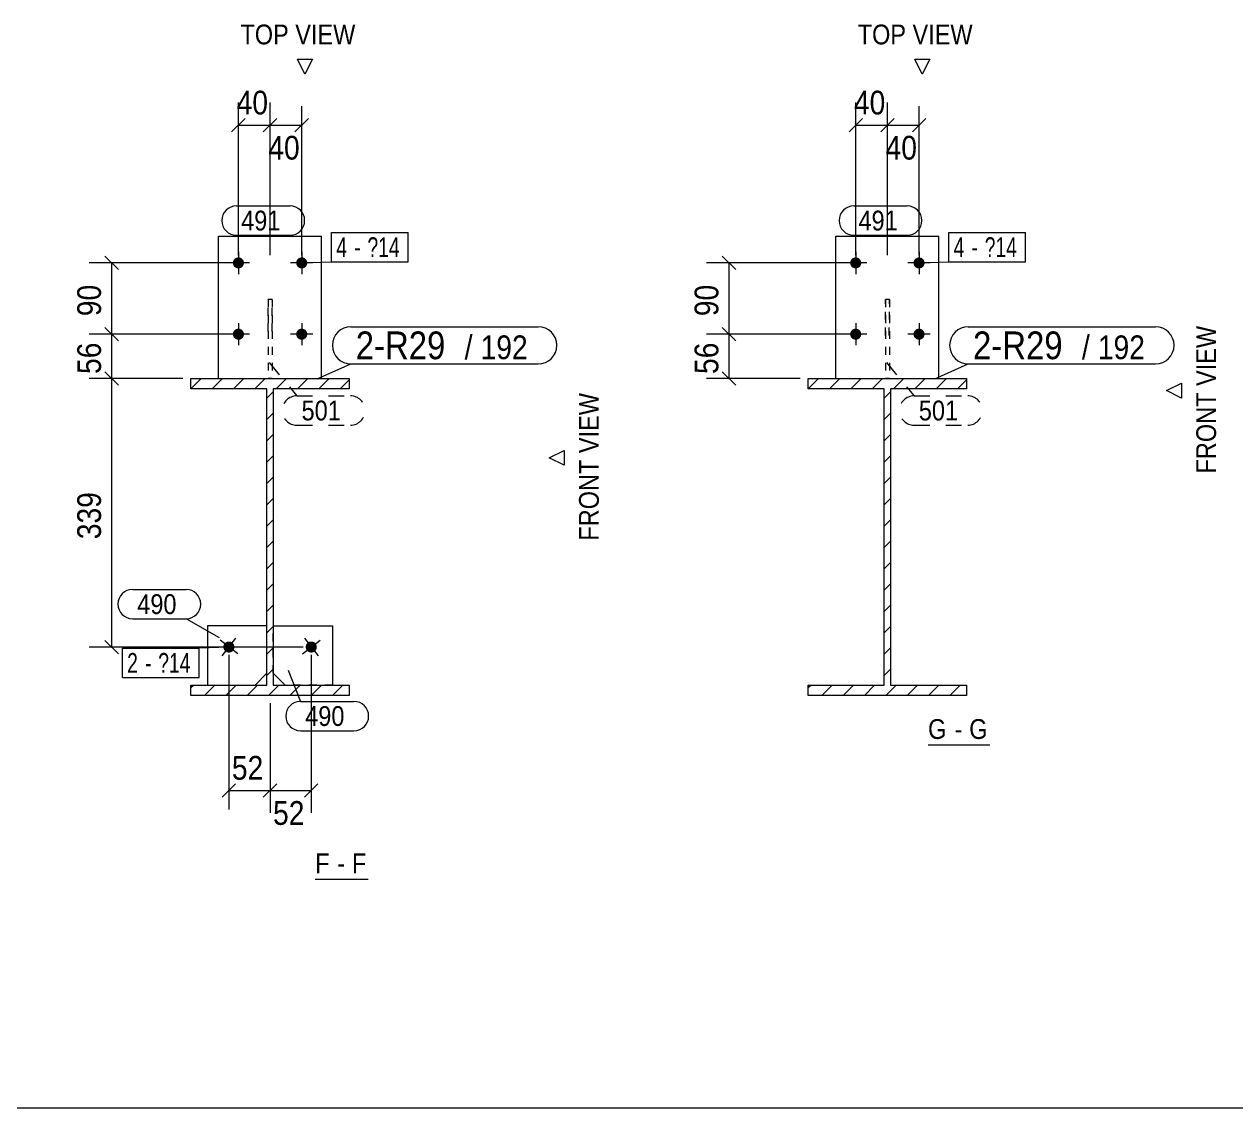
# Model space of a CAD drawing. Header units: millimetres. Extents: x 2 to 1174, y 1 to 825.
# Drawn here: x 625.7 to 778.7, y 5 to 141.8 of the extents above; entities that cross this region are included whole.
import ezdxf

# ---------------------------------------------------------------- set-up
doc = ezdxf.new("R2010")
doc.units = ezdxf.units.MM
for name, pattern in [('XKITLINE00', [0]), ('XKITLINE01', [4, 1, -1, 1, -1]), ('XKITLINE02', [4, 2, -2])]:
    doc.linetypes.add(name, pattern=pattern)
for name, color, linetype, lineweight in [('Bolt', 3, 'Continuous', 0), ('BoltMark', 7, 'Continuous', 0), ('Dimensions', 7, 'Continuous', 0), ('DrawingSheet', 5, 'Continuous', 0), ('OtherObjectType', 7, 'Continuous', 0), ('Part', 2, 'Continuous', 0), ('PartMark', 7, 'Continuous', 0)]:
    doc.layers.add(name, color=color, linetype=linetype, lineweight=lineweight)
doc.styles.add('ARIAL', font='ARIAL.TTF')
doc.styles.add('ARIAL_NARROW', font='ARIALN.TTF')

# ---------------------------------------------------------------- blocks, each defined once
blk = doc.blocks.new('*A2')
at = {"layer": 'Part', "color": 7, "linetype": 'XKITLINE00', "lineweight": 0}
for p, q in [((724.69, 95.77), (725.99, 97.07)), ((727.38, 95.77), (728.68, 97.07)), ((730.07, 95.77), (731.37, 97.07)), ((732.77, 95.77), (734.07, 97.07)), ((735.46, 95.77), (736.76, 97.07)), ((738.16, 95.77), (739.46, 97.07)), ((740.85, 95.77), (742.15, 97.07)), ((743.54, 95.77), (744.69, 96.92)), ((724.69, 95.77), (724.69, 95.77)), ((734.29, 94.6), (735.09, 95.4)), ((734.29, 91.9), (735.09, 92.7)), ((734.29, 89.21), (735.09, 90.01)), ((734.29, 86.52), (735.09, 87.32)), ((734.29, 83.82), (735.09, 84.62)), ((734.29, 81.13), (735.09, 81.93)), ((734.29, 78.43), (735.09, 79.23)), ((734.29, 75.74), (735.09, 76.54)), ((734.29, 73.05), (735.09, 73.85)), ((734.29, 70.35), (735.09, 71.15)), ((734.29, 67.66), (735.09, 68.46)), ((734.29, 64.96), (735.09, 65.76)), ((734.29, 62.27), (735.09, 63.07)), ((734.29, 59.58), (735.09, 60.38)), ((724.69, 58.06), (725, 58.37)), ((726.4, 57.07), (727.7, 58.37)), ((729.09, 57.07), (730.39, 58.37)), ((731.78, 57.07), (733.08, 58.37)), ((734.48, 57.07), (735.78, 58.37)), ((737.17, 57.07), (738.47, 58.37)), ((739.87, 57.07), (741.17, 58.37)), ((742.56, 57.07), (743.86, 58.37))]:
    blk.add_line(p, q, dxfattribs=at)
blk = doc.blocks.new('*A3')
at = {"layer": 'Part', "color": 7, "linetype": 'XKITLINE00', "lineweight": 0}
for p, q in [((646.72, 95.77), (648.02, 97.07)), ((649.42, 95.77), (650.72, 97.07)), ((652.11, 95.77), (653.41, 97.07)), ((654.81, 95.77), (656.11, 97.07)), ((657.5, 95.77), (658.8, 97.07)), ((660.19, 95.77), (661.49, 97.07)), ((662.89, 95.77), (664.19, 97.07)), ((665.58, 95.77), (666.72, 96.92)), ((646.72, 95.77), (646.72, 95.77)), ((656.32, 94.6), (657.12, 95.4)), ((656.32, 91.9), (657.12, 92.7)), ((656.32, 89.21), (657.12, 90.01)), ((656.32, 86.52), (657.12, 87.32)), ((656.32, 83.82), (657.12, 84.62)), ((656.32, 81.13), (657.12, 81.93)), ((656.32, 78.43), (657.12, 79.23)), ((656.32, 75.74), (657.12, 76.54)), ((656.32, 73.05), (657.12, 73.85)), ((656.32, 70.35), (657.12, 71.15)), ((656.32, 67.66), (657.12, 68.46)), ((656.32, 64.96), (657.12, 65.76)), ((656.32, 62.27), (657.12, 63.07)), ((656.32, 59.58), (657.12, 60.38)), ((646.72, 58.06), (647.04, 58.37)), ((648.43, 57.07), (649.73, 58.37)), ((651.13, 57.07), (652.43, 58.37)), ((653.82, 57.07), (655.12, 58.37)), ((656.52, 57.07), (657.82, 58.37)), ((659.21, 57.07), (660.51, 58.37)), ((661.9, 57.07), (663.2, 58.37)), ((664.6, 57.07), (665.9, 58.37))]:
    blk.add_line(p, q, dxfattribs=at)
blk = doc.blocks.new('*A209')
at = {"layer": 'Bolt'}
for points in [[(731.38, 111.64), (731.38, 111.61), (731.38, 111.57), (731.37, 111.54), (731.36, 111.5), (731.36, 111.47), (731.34, 111.44), (731.33, 111.41), (731.32, 111.38), (731.3, 111.34), (731.29, 111.32), (731.27, 111.29), (731.25, 111.26), (731.23, 111.23), (731.2, 111.2), (731.18, 111.18), (731.16, 111.16), (731.13, 111.13), (731.1, 111.11), (731.07, 111.09), (731.05, 111.07), (731.02, 111.06), (730.98, 111.04), (730.95, 111.03), (730.92, 111.02), (730.89, 111.01), (730.86, 111), (730.82, 110.99), (730.79, 110.98), (730.75, 110.98), (730.72, 110.98), (730.69, 110.97), (730.65, 110.98), (730.62, 110.98), (730.58, 110.98), (730.55, 110.99), (730.52, 111), (730.48, 111.01), (730.45, 111.02), (730.42, 111.03), (730.39, 111.04), (730.36, 111.06), (730.33, 111.07), (730.3, 111.09), (730.27, 111.11), (730.24, 111.13), (730.22, 111.16), (730.19, 111.18), (730.17, 111.2), (730.14, 111.23), (730.12, 111.26), (730.1, 111.29), (730.08, 111.32), (730.07, 111.34), (730.05, 111.38), (730.04, 111.41), (730.03, 111.44), (730.02, 111.47), (730.01, 111.5), (730, 111.54), (729.99, 111.57), (729.99, 111.61), (729.99, 111.64), (729.99, 111.67), (729.99, 111.71), (729.99, 111.74), (729.99, 111.78), (730, 111.81), (730.01, 111.84), (730.02, 111.88), (730.03, 111.91), (730.04, 111.94), (730.05, 111.97), (730.07, 112), (730.08, 112.03), (730.1, 112.06), (730.12, 112.09), (730.14, 112.12), (730.17, 112.14), (730.19, 112.17), (730.22, 112.19), (730.24, 112.22), (730.27, 112.24), (730.3, 112.26), (730.33, 112.28), (730.36, 112.29), (730.39, 112.31), (730.42, 112.32), (730.45, 112.33), (730.48, 112.34), (730.52, 112.35), (730.55, 112.36), (730.58, 112.37), (730.62, 112.37), (730.65, 112.37), (730.69, 112.37), (730.72, 112.37), (730.75, 112.37), (730.79, 112.37), (730.82, 112.36), (730.86, 112.35), (730.89, 112.34), (730.92, 112.33), (730.95, 112.32), (730.98, 112.31), (731.02, 112.29), (731.05, 112.28), (731.07, 112.26), (731.1, 112.24), (731.13, 112.22), (731.16, 112.19), (731.18, 112.17), (731.2, 112.14), (731.23, 112.12), (731.25, 112.09), (731.27, 112.06), (731.29, 112.03), (731.3, 112), (731.32, 111.97), (731.33, 111.94), (731.34, 111.91), (731.36, 111.88), (731.36, 111.84), (731.37, 111.81), (731.38, 111.78), (731.38, 111.74), (731.38, 111.71), (731.39, 111.67)], [(739.38, 111.64), (739.38, 111.61), (739.38, 111.57), (739.37, 111.54), (739.36, 111.5), (739.36, 111.47), (739.34, 111.44), (739.33, 111.41), (739.32, 111.38), (739.3, 111.34), (739.29, 111.32), (739.27, 111.29), (739.25, 111.26), (739.23, 111.23), (739.2, 111.2), (739.18, 111.18), (739.16, 111.16), (739.13, 111.13), (739.1, 111.11), (739.07, 111.09), (739.05, 111.07), (739.02, 111.06), (738.98, 111.04), (738.95, 111.03), (738.92, 111.02), (738.89, 111.01), (738.86, 111), (738.82, 110.99), (738.79, 110.98), (738.75, 110.98), (738.72, 110.98), (738.69, 110.97), (738.65, 110.98), (738.62, 110.98), (738.58, 110.98), (738.55, 110.99), (738.52, 111), (738.48, 111.01), (738.45, 111.02), (738.42, 111.03), (738.39, 111.04), (738.36, 111.06), (738.33, 111.07), (738.3, 111.09), (738.27, 111.11), (738.24, 111.13), (738.22, 111.16), (738.19, 111.18), (738.17, 111.2), (738.14, 111.23), (738.12, 111.26), (738.1, 111.29), (738.08, 111.32), (738.07, 111.34), (738.05, 111.38), (738.04, 111.41), (738.03, 111.44), (738.02, 111.47), (738.01, 111.5), (738, 111.54), (737.99, 111.57), (737.99, 111.61), (737.99, 111.64), (737.99, 111.67), (737.99, 111.71), (737.99, 111.74), (737.99, 111.78), (738, 111.81), (738.01, 111.84), (738.02, 111.88), (738.03, 111.91), (738.04, 111.94), (738.05, 111.97), (738.07, 112), (738.08, 112.03), (738.1, 112.06), (738.12, 112.09), (738.14, 112.12), (738.17, 112.14), (738.19, 112.17), (738.22, 112.19), (738.24, 112.22), (738.27, 112.24), (738.3, 112.26), (738.33, 112.28), (738.36, 112.29), (738.39, 112.31), (738.42, 112.32), (738.45, 112.33), (738.48, 112.34), (738.52, 112.35), (738.55, 112.36), (738.58, 112.37), (738.62, 112.37), (738.65, 112.37), (738.69, 112.37), (738.72, 112.37), (738.75, 112.37), (738.79, 112.37), (738.82, 112.36), (738.86, 112.35), (738.89, 112.34), (738.92, 112.33), (738.95, 112.32), (738.98, 112.31), (739.02, 112.29), (739.05, 112.28), (739.07, 112.26), (739.1, 112.24), (739.13, 112.22), (739.16, 112.19), (739.18, 112.17), (739.2, 112.14), (739.23, 112.12), (739.25, 112.09), (739.27, 112.06), (739.29, 112.03), (739.3, 112), (739.32, 111.97), (739.33, 111.94), (739.34, 111.91), (739.36, 111.88), (739.36, 111.84), (739.37, 111.81), (739.38, 111.78), (739.38, 111.74), (739.38, 111.71), (739.39, 111.67)], [(731.38, 102.64), (731.38, 102.61), (731.38, 102.57), (731.37, 102.54), (731.36, 102.5), (731.36, 102.47), (731.34, 102.44), (731.33, 102.41), (731.32, 102.38), (731.3, 102.34), (731.29, 102.32), (731.27, 102.29), (731.25, 102.26), (731.23, 102.23), (731.2, 102.2), (731.18, 102.18), (731.16, 102.16), (731.13, 102.13), (731.1, 102.11), (731.07, 102.09), (731.05, 102.07), (731.02, 102.06), (730.98, 102.04), (730.95, 102.03), (730.92, 102.02), (730.89, 102.01), (730.86, 102), (730.82, 101.99), (730.79, 101.98), (730.75, 101.98), (730.72, 101.98), (730.69, 101.97), (730.65, 101.98), (730.62, 101.98), (730.58, 101.98), (730.55, 101.99), (730.52, 102), (730.48, 102.01), (730.45, 102.02), (730.42, 102.03), (730.39, 102.04), (730.36, 102.06), (730.33, 102.07), (730.3, 102.09), (730.27, 102.11), (730.24, 102.13), (730.22, 102.16), (730.19, 102.18), (730.17, 102.2), (730.14, 102.23), (730.12, 102.26), (730.1, 102.29), (730.08, 102.32), (730.07, 102.34), (730.05, 102.38), (730.04, 102.41), (730.03, 102.44), (730.02, 102.47), (730.01, 102.5), (730, 102.54), (729.99, 102.57), (729.99, 102.61), (729.99, 102.64), (729.99, 102.67), (729.99, 102.71), (729.99, 102.74), (729.99, 102.78), (730, 102.81), (730.01, 102.84), (730.02, 102.88), (730.03, 102.91), (730.04, 102.94), (730.05, 102.97), (730.07, 103), (730.08, 103.03), (730.1, 103.06), (730.12, 103.09), (730.14, 103.12), (730.17, 103.14), (730.19, 103.17), (730.22, 103.19), (730.24, 103.22), (730.27, 103.24), (730.3, 103.26), (730.33, 103.28), (730.36, 103.29), (730.39, 103.31), (730.42, 103.32), (730.45, 103.33), (730.48, 103.34), (730.52, 103.35), (730.55, 103.36), (730.58, 103.37), (730.62, 103.37), (730.65, 103.37), (730.69, 103.37), (730.72, 103.37), (730.75, 103.37), (730.79, 103.37), (730.82, 103.36), (730.86, 103.35), (730.89, 103.34), (730.92, 103.33), (730.95, 103.32), (730.98, 103.31), (731.02, 103.29), (731.05, 103.28), (731.07, 103.26), (731.1, 103.24), (731.13, 103.22), (731.16, 103.19), (731.18, 103.17), (731.2, 103.14), (731.23, 103.12), (731.25, 103.09), (731.27, 103.06), (731.29, 103.03), (731.3, 103), (731.32, 102.97), (731.33, 102.94), (731.34, 102.91), (731.36, 102.88), (731.36, 102.84), (731.37, 102.81), (731.38, 102.78), (731.38, 102.74), (731.38, 102.71), (731.39, 102.67)], [(739.38, 102.64), (739.38, 102.61), (739.38, 102.57), (739.37, 102.54), (739.36, 102.5), (739.36, 102.47), (739.34, 102.44), (739.33, 102.41), (739.32, 102.38), (739.3, 102.34), (739.29, 102.32), (739.27, 102.29), (739.25, 102.26), (739.23, 102.23), (739.2, 102.2), (739.18, 102.18), (739.16, 102.16), (739.13, 102.13), (739.1, 102.11), (739.07, 102.09), (739.05, 102.07), (739.02, 102.06), (738.98, 102.04), (738.95, 102.03), (738.92, 102.02), (738.89, 102.01), (738.86, 102), (738.82, 101.99), (738.79, 101.98), (738.75, 101.98), (738.72, 101.98), (738.69, 101.97), (738.65, 101.98), (738.62, 101.98), (738.58, 101.98), (738.55, 101.99), (738.52, 102), (738.48, 102.01), (738.45, 102.02), (738.42, 102.03), (738.39, 102.04), (738.36, 102.06), (738.33, 102.07), (738.3, 102.09), (738.27, 102.11), (738.24, 102.13), (738.22, 102.16), (738.19, 102.18), (738.17, 102.2), (738.14, 102.23), (738.12, 102.26), (738.1, 102.29), (738.08, 102.32), (738.07, 102.34), (738.05, 102.38), (738.04, 102.41), (738.03, 102.44), (738.02, 102.47), (738.01, 102.5), (738, 102.54), (737.99, 102.57), (737.99, 102.61), (737.99, 102.64), (737.99, 102.67), (737.99, 102.71), (737.99, 102.74), (737.99, 102.78), (738, 102.81), (738.01, 102.84), (738.02, 102.88), (738.03, 102.91), (738.04, 102.94), (738.05, 102.97), (738.07, 103), (738.08, 103.03), (738.1, 103.06), (738.12, 103.09), (738.14, 103.12), (738.17, 103.14), (738.19, 103.17), (738.22, 103.19), (738.24, 103.22), (738.27, 103.24), (738.3, 103.26), (738.33, 103.28), (738.36, 103.29), (738.39, 103.31), (738.42, 103.32), (738.45, 103.33), (738.48, 103.34), (738.52, 103.35), (738.55, 103.36), (738.58, 103.37), (738.62, 103.37), (738.65, 103.37), (738.69, 103.37), (738.72, 103.37), (738.75, 103.37), (738.79, 103.37), (738.82, 103.36), (738.86, 103.35), (738.89, 103.34), (738.92, 103.33), (738.95, 103.32), (738.98, 103.31), (739.02, 103.29), (739.05, 103.28), (739.07, 103.26), (739.1, 103.24), (739.13, 103.22), (739.16, 103.19), (739.18, 103.17), (739.2, 103.14), (739.23, 103.12), (739.25, 103.09), (739.27, 103.06), (739.29, 103.03), (739.3, 103), (739.32, 102.97), (739.33, 102.94), (739.34, 102.91), (739.36, 102.88), (739.36, 102.84), (739.37, 102.81), (739.38, 102.78), (739.38, 102.74), (739.38, 102.71), (739.39, 102.67)]]:
    blk.add_hatch(color=3, dxfattribs=at).paths.add_polyline_path(points, flags=17)
at = {"layer": 'Bolt', "color": 3, "linetype": 'XKITLINE00', "lineweight": 0}
for p, q in [((730.69, 113.07), (730.69, 110.27)), ((738.69, 113.07), (738.69, 110.27)), ((732.09, 111.67), (729.29, 111.67)), ((740.09, 111.67), (737.29, 111.67)), ((730.69, 104.07), (730.69, 101.27)), ((738.69, 104.07), (738.69, 101.27)), ((732.09, 102.67), (729.29, 102.67)), ((740.09, 102.67), (737.29, 102.67))]:
    blk.add_line(p, q, dxfattribs=at)
blk = doc.blocks.new('*A210')
at = {"layer": 'Part', "color": 2, "linetype": 'XKITLINE00', "lineweight": 0}
for p, q in [((724.69, 95.77), (724.69, 97.07)), ((724.69, 97.07), (744.69, 97.07)), ((744.69, 97.07), (744.69, 95.77)), ((734.29, 95.77), (724.69, 95.77)), ((734.29, 58.37), (734.29, 95.77)), ((744.69, 95.77), (735.09, 95.77)), ((735.09, 95.77), (735.09, 58.37)), ((724.69, 57.07), (724.69, 58.37)), ((724.69, 58.37), (734.29, 58.37)), ((735.09, 58.37), (744.69, 58.37)), ((744.69, 58.37), (744.69, 57.07)), ((744.69, 57.07), (724.69, 57.07))]:
    blk.add_line(p, q, dxfattribs=at)
blk = doc.blocks.new('*A211')
at = {"layer": 'Part', "color": 7, "linetype": 'XKITLINE01', "lineweight": 0}
for p, q in [((734.43, 102.51), (734.44, 107.07)), ((734.94, 107.07), (734.44, 107.07)), ((734.44, 107.07), (734.44, 97.07)), ((734.93, 102.51), (734.94, 107.07)), ((734.94, 107.07), (734.94, 97.07)), ((734.44, 97.07), (734.43, 97.07)), ((734.94, 97.07), (734.44, 97.07)), ((734.94, 97.07), (734.93, 97.07))]:
    blk.add_line(p, q, dxfattribs=at)
blk = doc.blocks.new('*A212')
at = {"layer": 'Part', "color": 2, "linetype": 'XKITLINE00', "lineweight": 0}
for p, q in [((728.19, 97.07), (728.19, 115.07)), ((728.19, 115.07), (741.19, 115.07)), ((741.19, 97.07), (741.19, 115.07))]:
    blk.add_line(p, q, dxfattribs=at)
at = {"layer": 'Part', "color": 7, "linetype": 'XKITLINE01', "lineweight": 0}
blk.add_line((728.19, 97.07), (741.19, 97.07), dxfattribs=at)
blk = doc.blocks.new('*A213')
at = {"layer": 'Bolt'}
blk.add_hatch(color=3, dxfattribs=at).paths.add_polyline_path([(651.07, 62.64), (651.04, 62.67), (651.02, 62.69), (650.99, 62.72), (650.97, 62.74), (650.95, 62.77), (650.93, 62.8), (650.91, 62.83), (650.9, 62.86), (650.88, 62.89), (650.87, 62.92), (650.86, 62.95), (650.85, 62.99), (650.84, 63.02), (650.83, 63.05), (650.83, 63.09), (650.83, 63.12), (650.82, 63.16), (650.82, 63.19), (650.83, 63.23), (650.83, 63.26), (650.83, 63.29), (650.84, 63.33), (650.85, 63.36), (650.86, 63.39), (650.87, 63.43), (650.88, 63.46), (650.9, 63.49), (650.91, 63.52), (650.93, 63.55), (650.95, 63.58), (650.97, 63.6), (650.99, 63.63), (651.02, 63.66), (651.04, 63.68), (651.07, 63.7), (651.09, 63.73), (651.12, 63.75), (651.15, 63.77), (651.18, 63.78), (651.21, 63.8), (651.24, 63.81), (651.27, 63.83), (651.3, 63.84), (651.34, 63.85), (651.37, 63.86), (651.4, 63.86), (651.44, 63.87), (651.47, 63.87), (651.51, 63.87), (651.54, 63.87), (651.57, 63.87), (651.61, 63.87), (651.64, 63.86), (651.68, 63.86), (651.71, 63.85), (651.74, 63.84), (651.77, 63.83), (651.81, 63.82), (651.84, 63.8), (651.87, 63.78), (651.9, 63.77), (651.93, 63.75), (651.95, 63.73), (651.98, 63.71), (652.01, 63.68), (652.03, 63.66), (652.05, 63.63), (652.07, 63.61), (652.1, 63.58), (652.11, 63.55), (652.13, 63.52), (652.15, 63.49), (652.16, 63.46), (652.18, 63.43), (652.19, 63.4), (652.2, 63.36), (652.21, 63.33), (652.21, 63.3), (652.22, 63.26), (652.22, 63.23), (652.22, 63.19), (652.22, 63.16), (652.22, 63.12), (652.22, 63.09), (652.21, 63.06), (652.21, 63.02), (652.2, 62.99), (652.19, 62.96), (652.18, 62.92), (652.16, 62.89), (652.15, 62.86), (652.13, 62.83), (652.12, 62.8), (652.1, 62.77), (652.08, 62.75), (652.05, 62.72), (652.03, 62.69), (652.01, 62.67), (651.98, 62.65), (651.96, 62.62), (651.93, 62.6), (651.9, 62.58), (651.87, 62.57), (651.84, 62.55), (651.81, 62.54), (651.78, 62.52), (651.74, 62.51), (651.71, 62.5), (651.68, 62.49), (651.64, 62.49), (651.61, 62.48), (651.58, 62.48), (651.54, 62.48), (651.51, 62.48), (651.47, 62.48), (651.44, 62.48), (651.4, 62.48), (651.37, 62.49), (651.34, 62.5), (651.31, 62.51), (651.27, 62.52), (651.24, 62.53), (651.21, 62.55), (651.18, 62.57), (651.15, 62.58), (651.12, 62.6), (651.09, 62.62)], flags=17)
at = {"layer": 'Bolt', "color": 3, "linetype": 'XKITLINE00', "lineweight": 0}
for p, q in [((650.66, 62.07), (652.38, 64.28)), ((652.63, 62.32), (650.42, 64.03))]:
    blk.add_line(p, q, dxfattribs=at)
blk = doc.blocks.new('*A214')
at = {"layer": 'Bolt'}
blk.add_hatch(color=3, dxfattribs=at).paths.add_polyline_path([(661.52, 63.75), (661.55, 63.77), (661.58, 63.78), (661.61, 63.8), (661.64, 63.82), (661.67, 63.83), (661.71, 63.84), (661.74, 63.85), (661.77, 63.86), (661.8, 63.86), (661.84, 63.87), (661.87, 63.87), (661.91, 63.87), (661.94, 63.87), (661.98, 63.87), (662.01, 63.87), (662.04, 63.86), (662.08, 63.86), (662.11, 63.85), (662.14, 63.84), (662.18, 63.83), (662.21, 63.81), (662.24, 63.8), (662.27, 63.78), (662.3, 63.77), (662.33, 63.75), (662.36, 63.73), (662.38, 63.7), (662.41, 63.68), (662.43, 63.66), (662.45, 63.63), (662.48, 63.6), (662.5, 63.58), (662.52, 63.55), (662.53, 63.52), (662.55, 63.49), (662.56, 63.46), (662.58, 63.43), (662.59, 63.39), (662.6, 63.36), (662.61, 63.33), (662.61, 63.29), (662.62, 63.26), (662.62, 63.23), (662.62, 63.19), (662.62, 63.16), (662.62, 63.12), (662.62, 63.09), (662.61, 63.05), (662.61, 63.02), (662.6, 62.99), (662.59, 62.95), (662.58, 62.92), (662.56, 62.89), (662.55, 62.86), (662.53, 62.83), (662.51, 62.8), (662.5, 62.77), (662.47, 62.74), (662.45, 62.72), (662.43, 62.69), (662.41, 62.67), (662.38, 62.64), (662.35, 62.62), (662.33, 62.6), (662.3, 62.58), (662.27, 62.57), (662.24, 62.55), (662.21, 62.53), (662.17, 62.52), (662.14, 62.51), (662.11, 62.5), (662.08, 62.49), (662.04, 62.48), (662.01, 62.48), (661.97, 62.48), (661.94, 62.48), (661.91, 62.48), (661.87, 62.48), (661.84, 62.48), (661.8, 62.49), (661.77, 62.49), (661.74, 62.5), (661.7, 62.51), (661.67, 62.52), (661.64, 62.54), (661.61, 62.55), (661.58, 62.57), (661.55, 62.58), (661.52, 62.6), (661.49, 62.62), (661.47, 62.65), (661.44, 62.67), (661.42, 62.69), (661.39, 62.72), (661.37, 62.75), (661.35, 62.77), (661.33, 62.8), (661.31, 62.83), (661.3, 62.86), (661.28, 62.89), (661.27, 62.92), (661.26, 62.96), (661.25, 62.99), (661.24, 63.02), (661.23, 63.06), (661.23, 63.09), (661.23, 63.12), (661.22, 63.16), (661.22, 63.19), (661.23, 63.23), (661.23, 63.26), (661.23, 63.3), (661.24, 63.33), (661.25, 63.36), (661.26, 63.4), (661.27, 63.43), (661.28, 63.46), (661.3, 63.49), (661.31, 63.52), (661.33, 63.55), (661.35, 63.58), (661.37, 63.61), (661.39, 63.63), (661.42, 63.66), (661.44, 63.68), (661.47, 63.71), (661.49, 63.73)], flags=17)
at = {"layer": 'Bolt', "color": 3, "linetype": 'XKITLINE00', "lineweight": 0}
for p, q in [((661.06, 64.28), (662.78, 62.07)), ((660.82, 62.32), (663.03, 64.03))]:
    blk.add_line(p, q, dxfattribs=at)
blk = doc.blocks.new('*A215')
at = {"layer": 'Bolt'}
for points in [[(653.42, 111.64), (653.42, 111.61), (653.42, 111.57), (653.41, 111.54), (653.4, 111.5), (653.39, 111.47), (653.38, 111.44), (653.37, 111.41), (653.36, 111.38), (653.34, 111.34), (653.32, 111.32), (653.31, 111.29), (653.29, 111.26), (653.26, 111.23), (653.24, 111.2), (653.22, 111.18), (653.19, 111.16), (653.17, 111.13), (653.14, 111.11), (653.11, 111.09), (653.08, 111.07), (653.05, 111.06), (653.02, 111.04), (652.99, 111.03), (652.96, 111.02), (652.93, 111.01), (652.89, 111), (652.86, 110.99), (652.83, 110.98), (652.79, 110.98), (652.76, 110.98), (652.72, 110.97), (652.69, 110.98), (652.65, 110.98), (652.62, 110.98), (652.59, 110.99), (652.55, 111), (652.52, 111.01), (652.49, 111.02), (652.46, 111.03), (652.42, 111.04), (652.39, 111.06), (652.36, 111.07), (652.33, 111.09), (652.31, 111.11), (652.28, 111.13), (652.25, 111.16), (652.23, 111.18), (652.2, 111.2), (652.18, 111.23), (652.16, 111.26), (652.14, 111.29), (652.12, 111.32), (652.11, 111.34), (652.09, 111.38), (652.08, 111.41), (652.06, 111.44), (652.05, 111.47), (652.04, 111.5), (652.04, 111.54), (652.03, 111.57), (652.03, 111.61), (652.02, 111.64), (652.02, 111.67), (652.02, 111.71), (652.03, 111.74), (652.03, 111.78), (652.04, 111.81), (652.04, 111.84), (652.05, 111.88), (652.06, 111.91), (652.08, 111.94), (652.09, 111.97), (652.11, 112), (652.12, 112.03), (652.14, 112.06), (652.16, 112.09), (652.18, 112.12), (652.2, 112.14), (652.23, 112.17), (652.25, 112.19), (652.28, 112.22), (652.31, 112.24), (652.33, 112.26), (652.36, 112.28), (652.39, 112.29), (652.42, 112.31), (652.46, 112.32), (652.49, 112.33), (652.52, 112.34), (652.55, 112.35), (652.59, 112.36), (652.62, 112.37), (652.65, 112.37), (652.69, 112.37), (652.72, 112.37), (652.76, 112.37), (652.79, 112.37), (652.83, 112.37), (652.86, 112.36), (652.89, 112.35), (652.93, 112.34), (652.96, 112.33), (652.99, 112.32), (653.02, 112.31), (653.05, 112.29), (653.08, 112.28), (653.11, 112.26), (653.14, 112.24), (653.17, 112.22), (653.19, 112.19), (653.22, 112.17), (653.24, 112.14), (653.26, 112.12), (653.29, 112.09), (653.31, 112.06), (653.32, 112.03), (653.34, 112), (653.36, 111.97), (653.37, 111.94), (653.38, 111.91), (653.39, 111.88), (653.4, 111.84), (653.41, 111.81), (653.42, 111.78), (653.42, 111.74), (653.42, 111.71), (653.42, 111.67)], [(661.42, 111.64), (661.42, 111.61), (661.42, 111.57), (661.41, 111.54), (661.4, 111.5), (661.39, 111.47), (661.38, 111.44), (661.37, 111.41), (661.36, 111.38), (661.34, 111.34), (661.32, 111.32), (661.31, 111.29), (661.29, 111.26), (661.26, 111.23), (661.24, 111.2), (661.22, 111.18), (661.19, 111.16), (661.17, 111.13), (661.14, 111.11), (661.11, 111.09), (661.08, 111.07), (661.05, 111.06), (661.02, 111.04), (660.99, 111.03), (660.96, 111.02), (660.93, 111.01), (660.89, 111), (660.86, 110.99), (660.83, 110.98), (660.79, 110.98), (660.76, 110.98), (660.72, 110.97), (660.69, 110.98), (660.65, 110.98), (660.62, 110.98), (660.59, 110.99), (660.55, 111), (660.52, 111.01), (660.49, 111.02), (660.46, 111.03), (660.42, 111.04), (660.39, 111.06), (660.36, 111.07), (660.33, 111.09), (660.31, 111.11), (660.28, 111.13), (660.25, 111.16), (660.23, 111.18), (660.2, 111.2), (660.18, 111.23), (660.16, 111.26), (660.14, 111.29), (660.12, 111.32), (660.11, 111.34), (660.09, 111.38), (660.08, 111.41), (660.06, 111.44), (660.05, 111.47), (660.04, 111.5), (660.04, 111.54), (660.03, 111.57), (660.03, 111.61), (660.02, 111.64), (660.02, 111.67), (660.02, 111.71), (660.03, 111.74), (660.03, 111.78), (660.04, 111.81), (660.04, 111.84), (660.05, 111.88), (660.06, 111.91), (660.08, 111.94), (660.09, 111.97), (660.11, 112), (660.12, 112.03), (660.14, 112.06), (660.16, 112.09), (660.18, 112.12), (660.2, 112.14), (660.23, 112.17), (660.25, 112.19), (660.28, 112.22), (660.31, 112.24), (660.33, 112.26), (660.36, 112.28), (660.39, 112.29), (660.42, 112.31), (660.46, 112.32), (660.49, 112.33), (660.52, 112.34), (660.55, 112.35), (660.59, 112.36), (660.62, 112.37), (660.65, 112.37), (660.69, 112.37), (660.72, 112.37), (660.76, 112.37), (660.79, 112.37), (660.83, 112.37), (660.86, 112.36), (660.89, 112.35), (660.93, 112.34), (660.96, 112.33), (660.99, 112.32), (661.02, 112.31), (661.05, 112.29), (661.08, 112.28), (661.11, 112.26), (661.14, 112.24), (661.17, 112.22), (661.19, 112.19), (661.22, 112.17), (661.24, 112.14), (661.26, 112.12), (661.29, 112.09), (661.31, 112.06), (661.32, 112.03), (661.34, 112), (661.36, 111.97), (661.37, 111.94), (661.38, 111.91), (661.39, 111.88), (661.4, 111.84), (661.41, 111.81), (661.42, 111.78), (661.42, 111.74), (661.42, 111.71), (661.42, 111.67)], [(653.42, 102.64), (653.42, 102.61), (653.42, 102.57), (653.41, 102.54), (653.4, 102.5), (653.39, 102.47), (653.38, 102.44), (653.37, 102.41), (653.36, 102.38), (653.34, 102.34), (653.32, 102.32), (653.31, 102.29), (653.29, 102.26), (653.26, 102.23), (653.24, 102.2), (653.22, 102.18), (653.19, 102.16), (653.17, 102.13), (653.14, 102.11), (653.11, 102.09), (653.08, 102.07), (653.05, 102.06), (653.02, 102.04), (652.99, 102.03), (652.96, 102.02), (652.93, 102.01), (652.89, 102), (652.86, 101.99), (652.83, 101.98), (652.79, 101.98), (652.76, 101.98), (652.72, 101.97), (652.69, 101.98), (652.65, 101.98), (652.62, 101.98), (652.59, 101.99), (652.55, 102), (652.52, 102.01), (652.49, 102.02), (652.46, 102.03), (652.42, 102.04), (652.39, 102.06), (652.36, 102.07), (652.33, 102.09), (652.31, 102.11), (652.28, 102.13), (652.25, 102.16), (652.23, 102.18), (652.2, 102.2), (652.18, 102.23), (652.16, 102.26), (652.14, 102.29), (652.12, 102.32), (652.11, 102.34), (652.09, 102.38), (652.08, 102.41), (652.06, 102.44), (652.05, 102.47), (652.04, 102.5), (652.04, 102.54), (652.03, 102.57), (652.03, 102.61), (652.02, 102.64), (652.02, 102.67), (652.02, 102.71), (652.03, 102.74), (652.03, 102.78), (652.04, 102.81), (652.04, 102.84), (652.05, 102.88), (652.06, 102.91), (652.08, 102.94), (652.09, 102.97), (652.11, 103), (652.12, 103.03), (652.14, 103.06), (652.16, 103.09), (652.18, 103.12), (652.2, 103.14), (652.23, 103.17), (652.25, 103.19), (652.28, 103.22), (652.31, 103.24), (652.33, 103.26), (652.36, 103.28), (652.39, 103.29), (652.42, 103.31), (652.46, 103.32), (652.49, 103.33), (652.52, 103.34), (652.55, 103.35), (652.59, 103.36), (652.62, 103.37), (652.65, 103.37), (652.69, 103.37), (652.72, 103.37), (652.76, 103.37), (652.79, 103.37), (652.83, 103.37), (652.86, 103.36), (652.89, 103.35), (652.93, 103.34), (652.96, 103.33), (652.99, 103.32), (653.02, 103.31), (653.05, 103.29), (653.08, 103.28), (653.11, 103.26), (653.14, 103.24), (653.17, 103.22), (653.19, 103.19), (653.22, 103.17), (653.24, 103.14), (653.26, 103.12), (653.29, 103.09), (653.31, 103.06), (653.32, 103.03), (653.34, 103), (653.36, 102.97), (653.37, 102.94), (653.38, 102.91), (653.39, 102.88), (653.4, 102.84), (653.41, 102.81), (653.42, 102.78), (653.42, 102.74), (653.42, 102.71), (653.42, 102.67)], [(661.42, 102.64), (661.42, 102.61), (661.42, 102.57), (661.41, 102.54), (661.4, 102.5), (661.39, 102.47), (661.38, 102.44), (661.37, 102.41), (661.36, 102.38), (661.34, 102.34), (661.32, 102.32), (661.31, 102.29), (661.29, 102.26), (661.26, 102.23), (661.24, 102.2), (661.22, 102.18), (661.19, 102.16), (661.17, 102.13), (661.14, 102.11), (661.11, 102.09), (661.08, 102.07), (661.05, 102.06), (661.02, 102.04), (660.99, 102.03), (660.96, 102.02), (660.93, 102.01), (660.89, 102), (660.86, 101.99), (660.83, 101.98), (660.79, 101.98), (660.76, 101.98), (660.72, 101.97), (660.69, 101.98), (660.65, 101.98), (660.62, 101.98), (660.59, 101.99), (660.55, 102), (660.52, 102.01), (660.49, 102.02), (660.46, 102.03), (660.42, 102.04), (660.39, 102.06), (660.36, 102.07), (660.33, 102.09), (660.31, 102.11), (660.28, 102.13), (660.25, 102.16), (660.23, 102.18), (660.2, 102.2), (660.18, 102.23), (660.16, 102.26), (660.14, 102.29), (660.12, 102.32), (660.11, 102.34), (660.09, 102.38), (660.08, 102.41), (660.06, 102.44), (660.05, 102.47), (660.04, 102.5), (660.04, 102.54), (660.03, 102.57), (660.03, 102.61), (660.02, 102.64), (660.02, 102.67), (660.02, 102.71), (660.03, 102.74), (660.03, 102.78), (660.04, 102.81), (660.04, 102.84), (660.05, 102.88), (660.06, 102.91), (660.08, 102.94), (660.09, 102.97), (660.11, 103), (660.12, 103.03), (660.14, 103.06), (660.16, 103.09), (660.18, 103.12), (660.2, 103.14), (660.23, 103.17), (660.25, 103.19), (660.28, 103.22), (660.31, 103.24), (660.33, 103.26), (660.36, 103.28), (660.39, 103.29), (660.42, 103.31), (660.46, 103.32), (660.49, 103.33), (660.52, 103.34), (660.55, 103.35), (660.59, 103.36), (660.62, 103.37), (660.65, 103.37), (660.69, 103.37), (660.72, 103.37), (660.76, 103.37), (660.79, 103.37), (660.83, 103.37), (660.86, 103.36), (660.89, 103.35), (660.93, 103.34), (660.96, 103.33), (660.99, 103.32), (661.02, 103.31), (661.05, 103.29), (661.08, 103.28), (661.11, 103.26), (661.14, 103.24), (661.17, 103.22), (661.19, 103.19), (661.22, 103.17), (661.24, 103.14), (661.26, 103.12), (661.29, 103.09), (661.31, 103.06), (661.32, 103.03), (661.34, 103), (661.36, 102.97), (661.37, 102.94), (661.38, 102.91), (661.39, 102.88), (661.4, 102.84), (661.41, 102.81), (661.42, 102.78), (661.42, 102.74), (661.42, 102.71), (661.42, 102.67)]]:
    blk.add_hatch(color=3, dxfattribs=at).paths.add_polyline_path(points, flags=17)
at = {"layer": 'Bolt', "color": 3, "linetype": 'XKITLINE00', "lineweight": 0}
for p, q in [((652.72, 113.07), (652.72, 110.27)), ((660.72, 113.07), (660.72, 110.27)), ((654.12, 111.67), (651.32, 111.67)), ((662.12, 111.67), (659.32, 111.67)), ((652.72, 104.07), (652.72, 101.27)), ((660.72, 104.07), (660.72, 101.27)), ((654.12, 102.67), (651.32, 102.67)), ((662.12, 102.67), (659.32, 102.67))]:
    blk.add_line(p, q, dxfattribs=at)
blk = doc.blocks.new('*A216')
at = {"layer": 'Part', "color": 2, "linetype": 'XKITLINE00', "lineweight": 0}
for p, q in [((646.72, 95.77), (646.72, 97.07)), ((646.72, 97.07), (666.72, 97.07)), ((666.72, 97.07), (666.72, 95.77)), ((656.32, 95.77), (646.72, 95.77)), ((656.32, 58.37), (656.32, 95.77)), ((666.72, 95.77), (657.12, 95.77)), ((657.12, 95.77), (657.12, 58.37)), ((646.72, 57.07), (646.72, 58.37)), ((646.72, 58.37), (656.32, 58.37)), ((657.12, 58.37), (666.72, 58.37)), ((666.72, 58.37), (666.72, 57.07)), ((666.72, 57.07), (646.72, 57.07))]:
    blk.add_line(p, q, dxfattribs=at)
blk = doc.blocks.new('*A217')
at = {"layer": 'Part', "color": 2, "linetype": 'XKITLINE00', "lineweight": 0}
for p, q in [((656.32, 65.87), (648.82, 65.87)), ((648.82, 65.87), (648.82, 58.37)), ((654.82, 58.37), (656.32, 59.87))]:
    blk.add_line(p, q, dxfattribs=at)
at = {"layer": 'Part', "color": 7, "linetype": 'XKITLINE01', "lineweight": 0}
for p, q in [((656.32, 59.87), (656.32, 65.87)), ((648.82, 58.37), (654.82, 58.37))]:
    blk.add_line(p, q, dxfattribs=at)
blk = doc.blocks.new('*A218')
at = {"layer": 'Part', "color": 2, "linetype": 'XKITLINE00', "lineweight": 0}
for p, q in [((657.12, 65.87), (664.62, 65.87)), ((664.62, 65.87), (664.62, 58.37)), ((658.62, 58.37), (657.12, 59.87))]:
    blk.add_line(p, q, dxfattribs=at)
at = {"layer": 'Part', "color": 7, "linetype": 'XKITLINE01', "lineweight": 0}
for p, q in [((657.12, 59.87), (657.12, 65.87)), ((664.62, 58.37), (658.62, 58.37))]:
    blk.add_line(p, q, dxfattribs=at)
blk = doc.blocks.new('*A219')
at = {"layer": 'Part', "color": 7, "linetype": 'XKITLINE01', "lineweight": 0}
for p, q in [((656.97, 107.07), (656.47, 107.07)), ((656.47, 107.07), (656.47, 97.07)), ((656.47, 103.01), (656.47, 107.07)), ((656.97, 103.01), (656.97, 107.07)), ((656.97, 107.07), (656.97, 97.07)), ((656.97, 97.07), (656.47, 97.07)), ((656.47, 97.07), (656.47, 97.07)), ((656.97, 97.07), (656.97, 97.07))]:
    blk.add_line(p, q, dxfattribs=at)
blk = doc.blocks.new('*A220')
at = {"layer": 'Part', "color": 2, "linetype": 'XKITLINE00', "lineweight": 0}
for p, q in [((650.22, 97.07), (650.22, 115.07)), ((650.22, 115.07), (663.22, 115.07)), ((663.22, 97.07), (663.22, 115.07))]:
    blk.add_line(p, q, dxfattribs=at)
at = {"layer": 'Part', "color": 7, "linetype": 'XKITLINE01', "lineweight": 0}
blk.add_line((650.22, 97.07), (663.22, 97.07), dxfattribs=at)
blk = doc.blocks.new('*A260')
at = {"layer": 'DrawingSheet', "color": 5, "linetype": 'XKITLINE00', "lineweight": 0}
blk.add_line((5, 5), (1174, 5), dxfattribs=at)
blk = doc.blocks.new('*A481')
at = {"layer": 'Dimensions', "color": 7, "linetype": 'XKITLINE00', "lineweight": 0}
for p, q in [((730.69, 112.67), (730.69, 131.92)), ((734.69, 112.67), (734.69, 131.92)), ((731.53, 129.92), (729.84, 128.23)), ((730.69, 129.07), (734.69, 129.07)), ((735.53, 129.92), (733.84, 128.23))]:
    blk.add_line(p, q, dxfattribs=at)
at = {"layer": 'Dimensions', "color": 3}
for p in [(730.69, 129.07), (734.69, 129.07)]:
    blk.add_point(p, dxfattribs=at)
at = {"layer": 'Dimensions', "color": 3, "style": 'ARIAL', "width": 0.85}
blk.add_text('40', height=3, dxfattribs=at).set_placement((730.46, 130.42))
blk = doc.blocks.new('*A482')
at = {"layer": 'Dimensions', "color": 7, "linetype": 'XKITLINE00', "lineweight": 0}
for p, q in [((734.69, 112.67), (734.69, 131.47)), ((738.69, 112.67), (738.69, 131.47)), ((735.53, 129.92), (733.84, 128.23)), ((734.69, 129.07), (738.69, 129.07)), ((739.53, 129.92), (737.84, 128.23))]:
    blk.add_line(p, q, dxfattribs=at)
at = {"layer": 'Dimensions', "color": 3}
for p in [(734.69, 129.07), (738.69, 129.07)]:
    blk.add_point(p, dxfattribs=at)
at = {"layer": 'Dimensions', "color": 3, "style": 'ARIAL', "width": 0.85}
blk.add_text('40', height=3, dxfattribs=at).set_placement((734.46, 124.72))
blk = doc.blocks.new('*A483')
at = {"layer": 'Dimensions', "color": 7, "linetype": 'XKITLINE00', "lineweight": 0}
for p, q in [((729.69, 102.67), (711.84, 102.67)), ((713.84, 103.52), (715.53, 101.83)), ((714.69, 97.07), (714.69, 102.67)), ((723.69, 97.07), (711.84, 97.07)), ((713.84, 97.92), (715.53, 96.23))]:
    blk.add_line(p, q, dxfattribs=at)
at = {"layer": 'Dimensions', "color": 3}
for p in [(714.69, 102.67), (714.69, 97.07)]:
    blk.add_point(p, dxfattribs=at)
at = {"layer": 'Dimensions', "color": 3, "style": 'ARIAL', "width": 0.85}
blk.add_text('56', height=3, rotation=90.0002, dxfattribs=at).set_placement((713.34, 97.65))
blk = doc.blocks.new('*A484')
at = {"layer": 'Dimensions', "color": 7, "linetype": 'XKITLINE00', "lineweight": 0}
for p, q in [((713.84, 112.52), (715.53, 110.83)), ((729.69, 111.67), (711.84, 111.67)), ((714.69, 102.67), (714.69, 111.67)), ((729.69, 102.67), (711.84, 102.67)), ((713.84, 103.52), (715.53, 101.83))]:
    blk.add_line(p, q, dxfattribs=at)
at = {"layer": 'Dimensions', "color": 3}
for p in [(714.69, 111.67), (714.69, 102.67)]:
    blk.add_point(p, dxfattribs=at)
at = {"layer": 'Dimensions', "color": 3, "style": 'ARIAL', "width": 0.85}
blk.add_text('90', height=3, rotation=90.0002, dxfattribs=at).set_placement((713.34, 104.95))
blk = doc.blocks.new('*A485')
at = {"layer": 'BoltMark', "color": 7, "linetype": 'XKITLINE00', "lineweight": 0}
for p, q in [((742.45, 115.52), (752.14, 115.52)), ((742.45, 111.82), (742.45, 115.52)), ((752.14, 111.82), (752.14, 115.52)), ((738.69, 111.67), (742.45, 111.82)), ((742.45, 111.82), (752.14, 111.82))]:
    blk.add_line(p, q, dxfattribs=at)
at = {"layer": 'BoltMark', "color": 3, "style": 'ARIAL_NARROW', "width": 0.85}
for s, p in [('4', (743.05, 112.42)), ('?14', (746.98, 112.42)), ('-', (745.32, 112.42))]:
    blk.add_text(s, height=2.5, dxfattribs=at).set_placement(p)
blk = doc.blocks.new('*A486')
at = {"layer": 'PartMark', "color": 7, "linetype": 'XKITLINE02', "lineweight": 0}
for p, q in [((734.56, 99.1), (738.06, 94.89)), ((738.06, 94.89), (744.83, 94.89)), ((738.06, 91.19), (744.83, 91.19))]:
    blk.add_line(p, q, dxfattribs=at)
for centre, start, end in [((738.06, 93.04), 90, 270), ((744.83, 93.04), 270, 90)]:
    blk.add_arc(centre, 1.85, start, end, dxfattribs=at)
at = {"layer": 'PartMark', "color": 3, "style": 'ARIAL', "width": 0.85}
blk.add_text('501', height=2.5, dxfattribs=at).set_placement((738.66, 91.79))
blk = doc.blocks.new('*A487')
at = {"layer": 'PartMark', "color": 7, "linetype": 'XKITLINE00', "lineweight": 0}
for p, q in [((730.44, 118.87), (737.2, 118.87)), ((730.44, 115.17), (737.2, 115.17))]:
    blk.add_line(p, q, dxfattribs=at)
for centre, start, end in [((730.44, 117.02), 90, 270), ((737.2, 117.02), 270, 90)]:
    blk.add_arc(centre, 1.85, start, end, dxfattribs=at)
at = {"layer": 'PartMark', "color": 3, "style": 'ARIAL', "width": 0.85}
blk.add_text('491', height=2.5, dxfattribs=at).set_placement((731.04, 115.77))
blk = doc.blocks.new('*A488')
at = {"layer": 'PartMark', "color": 7, "linetype": 'XKITLINE00', "lineweight": 0}
for p, q in [((744.9, 103.62), (768.55, 103.62)), ((740.66, 97.03), (744.9, 98.92)), ((744.9, 98.92), (768.55, 98.92))]:
    blk.add_line(p, q, dxfattribs=at)
for centre, start, end in [((744.9, 101.27), 90, 270), ((768.55, 101.27), 270, 90)]:
    blk.add_arc(centre, 2.35, start, end, dxfattribs=at)
at = {"layer": 'PartMark', "color": 1, "style": 'ARIAL', "width": 0.85}
blk.add_text('2-R29', height=3.5, dxfattribs=at).set_placement((745.5, 99.52))
at = {"layer": 'PartMark', "color": 3, "style": 'ARIAL', "width": 0.85}
for s, p in [('/', (759.26, 99.52)), ('192', (761.27, 99.52))]:
    blk.add_text(s, height=3, dxfattribs=at).set_placement(p)
blk = doc.blocks.new('*A489')
at = {"layer": 'OtherObjectType', "color": 7, "linetype": 'XKITLINE00', "lineweight": 0}
for p, q in [((739.09, 135.52), (738.15, 137.4)), ((738.15, 137.4), (740.03, 137.4)), ((740.03, 137.4), (739.09, 135.52)), ((739.09, 135.52), (739.09, 135.52)), ((769.95, 95.55), (771.82, 96.49)), ((771.82, 96.49), (771.82, 94.61)), ((771.82, 94.61), (769.95, 95.55)), ((769.95, 95.55), (769.95, 95.55)), ((739.82, 50.82), (747.61, 50.82))]:
    blk.add_line(p, q, dxfattribs=at)
at = {"layer": 'OtherObjectType', "color": 7, "style": 'ARIAL', "width": 0.85}
for s, p in [('TOP VIEW', (730.94, 139.27)), ('G', (739.82, 51.57)), ('G', (745.02, 51.57)), ('-', (743.16, 51.57))]:
    blk.add_text(s, height=2.5, dxfattribs=at).set_placement(p)
blk.add_text('FRONT VIEW', height=2.5, rotation=90, dxfattribs=at).set_placement((776.2, 85.09))
blk = doc.blocks.new('*A490')
at = {"layer": 'Dimensions', "color": 7, "linetype": 'XKITLINE00', "lineweight": 0}
for p, q in [((651.52, 62.17), (651.52, 42.67)), ((656.72, 56.07), (656.72, 42.67)), ((652.37, 45.92), (650.67, 44.23)), ((657.57, 45.92), (655.87, 44.23)), ((651.52, 45.07), (656.72, 45.07))]:
    blk.add_line(p, q, dxfattribs=at)
at = {"layer": 'Dimensions', "color": 3}
for p in [(651.52, 45.07), (656.72, 45.07)]:
    blk.add_point(p, dxfattribs=at)
at = {"layer": 'Dimensions', "color": 3, "style": 'ARIAL', "width": 0.85}
blk.add_text('52', height=3, dxfattribs=at).set_placement((651.9, 46.42))
blk = doc.blocks.new('*A491')
at = {"layer": 'Dimensions', "color": 7, "linetype": 'XKITLINE00', "lineweight": 0}
for p, q in [((661.92, 62.17), (661.92, 42.22)), ((656.72, 56.07), (656.72, 42.22)), ((657.57, 45.92), (655.87, 44.23)), ((662.77, 45.92), (661.07, 44.23)), ((656.72, 45.07), (661.92, 45.07))]:
    blk.add_line(p, q, dxfattribs=at)
at = {"layer": 'Dimensions', "color": 3}
for p in [(656.72, 45.07), (661.92, 45.07)]:
    blk.add_point(p, dxfattribs=at)
at = {"layer": 'Dimensions', "color": 3, "style": 'ARIAL', "width": 0.85}
blk.add_text('52', height=3, dxfattribs=at).set_placement((657.1, 40.72))
blk = doc.blocks.new('*A492')
at = {"layer": 'Dimensions', "color": 7, "linetype": 'XKITLINE00', "lineweight": 0}
for p, q in [((652.72, 112.67), (652.72, 131.92)), ((656.72, 112.67), (656.72, 131.92)), ((653.57, 129.92), (651.87, 128.23)), ((652.72, 129.07), (656.72, 129.07)), ((657.57, 129.92), (655.87, 128.23))]:
    blk.add_line(p, q, dxfattribs=at)
at = {"layer": 'Dimensions', "color": 3}
for p in [(652.72, 129.07), (656.72, 129.07)]:
    blk.add_point(p, dxfattribs=at)
at = {"layer": 'Dimensions', "color": 3, "style": 'ARIAL', "width": 0.85}
blk.add_text('40', height=3, dxfattribs=at).set_placement((652.5, 130.42))
blk = doc.blocks.new('*A493')
at = {"layer": 'Dimensions', "color": 7, "linetype": 'XKITLINE00', "lineweight": 0}
for p, q in [((656.72, 112.67), (656.72, 131.47)), ((660.72, 112.67), (660.72, 131.47)), ((657.57, 129.92), (655.87, 128.23)), ((656.72, 129.07), (660.72, 129.07)), ((661.57, 129.92), (659.87, 128.23))]:
    blk.add_line(p, q, dxfattribs=at)
at = {"layer": 'Dimensions', "color": 3}
for p in [(656.72, 129.07), (660.72, 129.07)]:
    blk.add_point(p, dxfattribs=at)
at = {"layer": 'Dimensions', "color": 3, "style": 'ARIAL', "width": 0.85}
blk.add_text('40', height=3, dxfattribs=at).set_placement((656.5, 124.72))
blk = doc.blocks.new('*A494')
at = {"layer": 'Dimensions', "color": 7, "linetype": 'XKITLINE00', "lineweight": 0}
for p, q in [((645.72, 97.07), (633.87, 97.07)), ((635.87, 97.92), (637.57, 96.23)), ((636.72, 63.17), (636.72, 97.07)), ((660.92, 63.17), (633.87, 63.17)), ((635.87, 64.02), (637.57, 62.33))]:
    blk.add_line(p, q, dxfattribs=at)
at = {"layer": 'Dimensions', "color": 3}
for p in [(636.72, 97.07), (636.72, 63.17)]:
    blk.add_point(p, dxfattribs=at)
at = {"layer": 'Dimensions', "color": 3, "style": 'ARIAL', "width": 0.85}
blk.add_text('339', height=3, rotation=90.0002, dxfattribs=at).set_placement((635.37, 76.79))
blk = doc.blocks.new('*A495')
at = {"layer": 'Dimensions', "color": 7, "linetype": 'XKITLINE00', "lineweight": 0}
for p, q in [((651.72, 102.67), (633.87, 102.67)), ((635.87, 103.52), (637.57, 101.83)), ((636.72, 97.07), (636.72, 102.67)), ((645.72, 97.07), (633.87, 97.07)), ((635.87, 97.92), (637.57, 96.23))]:
    blk.add_line(p, q, dxfattribs=at)
at = {"layer": 'Dimensions', "color": 3}
for p in [(636.72, 102.67), (636.72, 97.07)]:
    blk.add_point(p, dxfattribs=at)
at = {"layer": 'Dimensions', "color": 3, "style": 'ARIAL', "width": 0.85}
blk.add_text('56', height=3, rotation=90.0002, dxfattribs=at).set_placement((635.37, 97.65))
blk = doc.blocks.new('*A496')
at = {"layer": 'Dimensions', "color": 7, "linetype": 'XKITLINE00', "lineweight": 0}
for p, q in [((635.87, 112.52), (637.57, 110.83)), ((651.72, 111.67), (633.87, 111.67)), ((636.72, 102.67), (636.72, 111.67)), ((651.72, 102.67), (633.87, 102.67)), ((635.87, 103.52), (637.57, 101.83))]:
    blk.add_line(p, q, dxfattribs=at)
at = {"layer": 'Dimensions', "color": 3}
for p in [(636.72, 111.67), (636.72, 102.67)]:
    blk.add_point(p, dxfattribs=at)
at = {"layer": 'Dimensions', "color": 3, "style": 'ARIAL', "width": 0.85}
blk.add_text('90', height=3, rotation=90.0002, dxfattribs=at).set_placement((635.37, 104.95))
blk = doc.blocks.new('*A497')
at = {"layer": 'BoltMark', "color": 7, "linetype": 'XKITLINE00', "lineweight": 0}
for p, q in [((638.07, 63.02), (647.76, 63.02)), ((638.07, 59.32), (638.07, 63.02)), ((651.52, 63.17), (647.76, 63.02)), ((647.76, 59.32), (647.76, 63.02)), ((638.07, 59.32), (647.76, 59.32))]:
    blk.add_line(p, q, dxfattribs=at)
at = {"layer": 'BoltMark', "color": 3, "style": 'ARIAL_NARROW', "width": 0.85}
for s, p in [('2', (638.67, 59.92)), ('?14', (642.6, 59.92)), ('-', (640.94, 59.92))]:
    blk.add_text(s, height=2.5, dxfattribs=at).set_placement(p)
blk = doc.blocks.new('*A498')
at = {"layer": 'BoltMark', "color": 7, "linetype": 'XKITLINE00', "lineweight": 0}
for p, q in [((664.49, 115.52), (674.18, 115.52)), ((664.49, 111.82), (664.49, 115.52)), ((674.18, 111.82), (674.18, 115.52)), ((660.72, 111.67), (664.49, 111.82)), ((664.49, 111.82), (674.18, 111.82))]:
    blk.add_line(p, q, dxfattribs=at)
at = {"layer": 'BoltMark', "color": 3, "style": 'ARIAL_NARROW', "width": 0.85}
for s, p in [('4', (665.09, 112.42)), ('?14', (669.02, 112.42)), ('-', (667.36, 112.42))]:
    blk.add_text(s, height=2.5, dxfattribs=at).set_placement(p)
blk = doc.blocks.new('*A499')
at = {"layer": 'PartMark', "color": 7, "linetype": 'XKITLINE02', "lineweight": 0}
for p, q in [((656.6, 99.1), (660.1, 94.89)), ((660.1, 94.89), (666.87, 94.89)), ((660.1, 91.19), (666.87, 91.19))]:
    blk.add_line(p, q, dxfattribs=at)
for centre, start, end in [((660.1, 93.04), 90, 270), ((666.87, 93.04), 270, 90)]:
    blk.add_arc(centre, 1.85, start, end, dxfattribs=at)
at = {"layer": 'PartMark', "color": 3, "style": 'ARIAL', "width": 0.85}
blk.add_text('501', height=2.5, dxfattribs=at).set_placement((660.7, 91.79))
blk = doc.blocks.new('*A500')
at = {"layer": 'PartMark', "color": 7, "linetype": 'XKITLINE00', "lineweight": 0}
for p, q in [((652.47, 118.87), (659.24, 118.87)), ((652.47, 115.17), (659.24, 115.17))]:
    blk.add_line(p, q, dxfattribs=at)
for centre, start, end in [((652.47, 117.02), 90, 270), ((659.24, 117.02), 270, 90)]:
    blk.add_arc(centre, 1.85, start, end, dxfattribs=at)
at = {"layer": 'PartMark', "color": 3, "style": 'ARIAL', "width": 0.85}
blk.add_text('491', height=2.5, dxfattribs=at).set_placement((653.07, 115.77))
blk = doc.blocks.new('*A501')
at = {"layer": 'PartMark', "color": 7, "linetype": 'XKITLINE00', "lineweight": 0}
for p, q in [((639.35, 70.44), (646.11, 70.44)), ((639.35, 66.74), (646.11, 66.74)), ((650.35, 64.35), (646.11, 66.74))]:
    blk.add_line(p, q, dxfattribs=at)
for centre, start, end in [((639.35, 68.59), 90, 270), ((646.11, 68.59), 270, 90)]:
    blk.add_arc(centre, 1.85, start, end, dxfattribs=at)
at = {"layer": 'PartMark', "color": 3, "style": 'ARIAL', "width": 0.85}
blk.add_text('490', height=2.5, dxfattribs=at).set_placement((639.95, 67.34))
blk = doc.blocks.new('*A502')
at = {"layer": 'PartMark', "color": 7, "linetype": 'XKITLINE00', "lineweight": 0}
for p, q in [((659, 60.25), (660.56, 56.31)), ((660.56, 56.31), (667.32, 56.31)), ((660.56, 52.61), (667.32, 52.61))]:
    blk.add_line(p, q, dxfattribs=at)
for centre, start, end in [((660.56, 54.46), 90, 270), ((667.32, 54.46), 270, 90)]:
    blk.add_arc(centre, 1.85, start, end, dxfattribs=at)
at = {"layer": 'PartMark', "color": 3, "style": 'ARIAL', "width": 0.85}
blk.add_text('490', height=2.5, dxfattribs=at).set_placement((661.16, 53.21))
blk = doc.blocks.new('*A503')
at = {"layer": 'PartMark', "color": 7, "linetype": 'XKITLINE00', "lineweight": 0}
for p, q in [((666.94, 103.62), (690.59, 103.62)), ((662.69, 97.03), (666.94, 98.92)), ((666.94, 98.92), (690.59, 98.92))]:
    blk.add_line(p, q, dxfattribs=at)
for centre, start, end in [((666.94, 101.27), 90, 270), ((690.59, 101.27), 270, 90)]:
    blk.add_arc(centre, 2.35, start, end, dxfattribs=at)
at = {"layer": 'PartMark', "color": 1, "style": 'ARIAL', "width": 0.85}
blk.add_text('2-R29', height=3.5, dxfattribs=at).set_placement((667.54, 99.52))
at = {"layer": 'PartMark', "color": 3, "style": 'ARIAL', "width": 0.85}
for s, p in [('/', (681.3, 99.52)), ('192', (683.31, 99.52))]:
    blk.add_text(s, height=3, dxfattribs=at).set_placement(p)
blk = doc.blocks.new('*A504')
at = {"layer": 'OtherObjectType', "color": 7, "linetype": 'XKITLINE00', "lineweight": 0}
for p, q in [((661.13, 135.52), (660.19, 137.4)), ((660.19, 137.4), (662.07, 137.4)), ((662.07, 137.4), (661.13, 135.52)), ((661.13, 135.52), (661.13, 135.52)), ((691.99, 87.07), (693.86, 88.01)), ((693.86, 88.01), (693.86, 86.14)), ((693.86, 86.14), (691.99, 87.07)), ((691.99, 87.07), (691.99, 87.07)), ((662.41, 33.87), (669.1, 33.87))]:
    blk.add_line(p, q, dxfattribs=at)
at = {"layer": 'OtherObjectType', "color": 7, "style": 'ARIAL', "width": 0.85}
for s, p in [('TOP VIEW', (652.98, 139.27)), ('F', (662.41, 34.62)), ('F', (667.06, 34.62)), ('-', (665.2, 34.62))]:
    blk.add_text(s, height=2.5, dxfattribs=at).set_placement(p)
blk.add_text('FRONT VIEW', height=2.5, rotation=90, dxfattribs=at).set_placement((698.24, 76.61))

msp = doc.modelspace()

# ---------------------------------------------------------------- block references
at = {"lineweight": 0}
for name in ['*A260', '*A492', '*A481', '*A493', '*A482', '*A500', '*A487', '*A220', '*A498', '*A212', '*A485', '*A496', '*A215', '*A484', '*A209', '*A219', '*A211', '*A495', '*A503', '*A483', '*A488', '*A499', '*A486', '*A494', '*A3', '*A216', '*A2', '*A210', '*A501', '*A217', '*A218', '*A213', '*A214', '*A497', '*A490', '*A491', '*A502']:
    msp.add_blockref(name, (0, 0), dxfattribs=at)
at = {"layer": 'OtherObjectType', "lineweight": 0}
for name in ['*A504', '*A489']:
    msp.add_blockref(name, (0, 0), dxfattribs=at)

doc.saveas('drawing.dxf')
